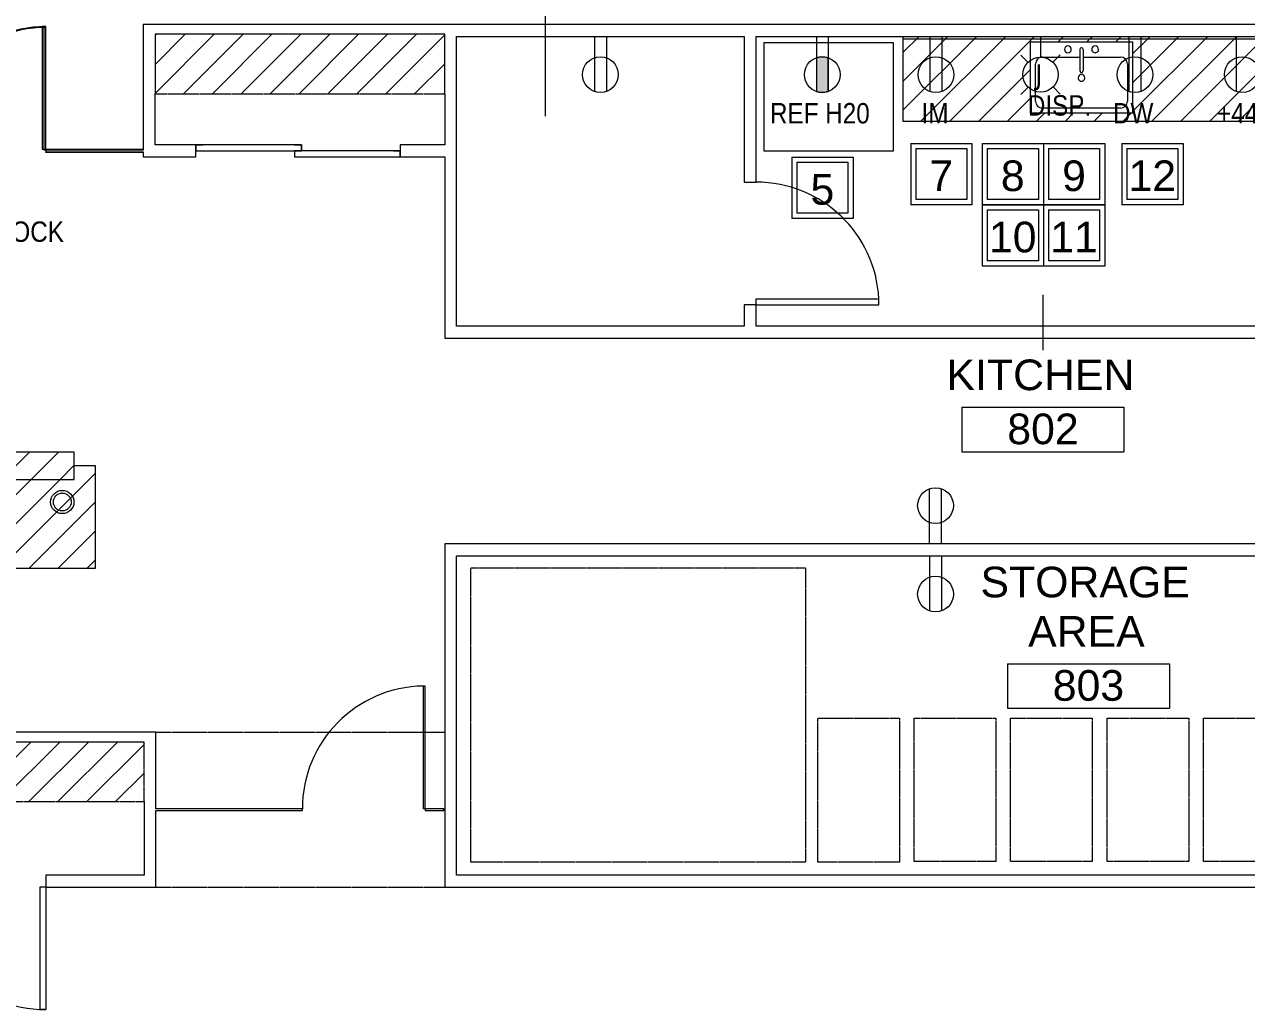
# Model space of a CAD drawing. Header units: inches. Extents: x 1 to 4637, y -664 to 702.
# Drawn here: x 2427.8 to 2786.8, y -466.7 to -177.2 of the extents above; entities that cross this region are included whole.
import ezdxf

# ---------------------------------------------------------------- set-up
doc = ezdxf.new("R2010")
doc.units = ezdxf.units.IN
doc.header["$MEASUREMENT"] = 0
for name, pattern in [('Hidden 1_8_', [0.1875, 0.125, -0.0625]), ('IMPORT-Hidden 1_8_', [0.1875, 0.125, -0.0625]), ('Overhead', [0.15625, 0.09375, -0.0625])]:
    doc.linetypes.add(name, pattern=pattern)
for name, color, linetype, lineweight in [('A-ANNO-NOTE', 131, 'Continuous', 20), ('A-AREA-IDEN', 2, 'Continuous', 20), ('A-DETL-HDLN', 7, 'IMPORT-Hidden 1_8_', 9), ('A-DOOR', 31, 'Continuous', 9), ('A-DOOR-FRAM', 31, 'Continuous', 9), ('E-ELEC-FIXT-IDEN', 2, 'Continuous', 9), ('I-WALL', 2, 'Continuous', 9), ('NABCA_dwg', 8, 'Continuous', 9), ('P-SANR-FIXT', 6, 'Continuous', 9), ('Q-CASE', 31, 'Continuous', 9), ('Q-SPCQ', 91, 'Continuous', 9), ('WB-N-Door', 7, 'Continuous', 9), ('WB-N-Part', 7, 'Continuous', 9)]:
    doc.layers.add(name, color=color, linetype=linetype, lineweight=lineweight)
doc.styles.add('Arial', font='arial.ttf', dxfattribs={"height": 9})
doc.styles.add('Arial_2', font='arial.ttf', dxfattribs={"width": 0.85, "height": 6})
doc.styles.add('Tahoma', font='tahoma.ttf', dxfattribs={"height": 6})
pattern_1 = [(45, (0, 0), (-4.242641, 4.242641), [])]

# ---------------------------------------------------------------- blocks, each defined once
blk = doc.blocks.new('Double-Flush - 72_ x 84_-2396913-New Construction - Tel_Data_Elec Plan')
at = {"layer": 'A-DOOR', "color": 250, "lineweight": 20}
for p, q in [((-36, 37.75), (-34.25, 37.75)), ((-36, 1.75), (-36, 37.75)), ((-34.25, 1.75), (-34.25, 37.75)), ((34.25, 1.75), (34.25, 37.71)), ((36, 1.75), (36, 37.75)), ((-36, 1.75), (-34.25, 1.75)), ((36, 1.75), (34.25, 1.75))]:
    blk.add_line(p, q, dxfattribs=at)
at = {"layer": 'A-DOOR'}
for centre, start, end in [((-36, 1.75), 0, 90), ((36, 1.75), 90, 180)]:
    blk.add_arc(centre, 36, start, end, dxfattribs=at)
blk = doc.blocks.new('Single-Glass - No Frame - 36_ x 96_-2397018-New Construction - Tel_Data_Elec Plan')
at = {"layer": 'A-DOOR', "color": 250, "lineweight": 20}
for p, q in [((17.5, 0.25), (17.5, 36.31)), ((18, 36.31), (17.5, 36.31)), ((18, 0.25), (18, 36.31)), ((18, 0.25), (17.5, 0.25))]:
    blk.add_line(p, q, dxfattribs=at)
at = {"layer": 'A-DOOR'}
blk.add_arc((18, 0.25), 36.07, 90.7943, 180, dxfattribs=at)
blk = doc.blocks.new('Double-Glass - No Frame - 72_ x 96_-2397136-New Construction - Tel_Data_Elec Plan')
at = {"layer": 'A-DOOR', "color": 250, "lineweight": 20}
for p, q in [((-36, 36.25), (-35.5, 36.25)), ((-36, 0.25), (-36, 36.25)), ((-35.5, 0.25), (-35.5, 36.25)), ((35.5, 0.25), (35.5, 36.25)), ((36, 0.25), (36, 36.25)), ((-36, 0.25), (-35.5, 0.25)), ((36, 0.25), (35.5, 0.25))]:
    blk.add_line(p, q, dxfattribs=at)
at = {"layer": 'A-DOOR'}
for centre, start, end in [((-36, 0.25), 0, 90), ((36, 0.25), 90, 180)]:
    blk.add_arc(centre, 36, start, end, dxfattribs=at)
blk = doc.blocks.new('Single-Flush - 36_ x 96_-2398858-New Construction - Tel_Data_Elec Plan')
at = {"layer": 'A-DOOR', "color": 250, "lineweight": 20}
for p, q in [((16.25, 1.75), (16.25, 37.77)), ((18, 37.77), (16.25, 37.77)), ((18, 1.75), (18, 37.77)), ((18, 1.75), (16.25, 1.75))]:
    blk.add_line(p, q, dxfattribs=at)
at = {"layer": 'A-DOOR'}
blk.add_arc((18, 1.75), 36.07, 92.7812, 180, dxfattribs=at)
blk = doc.blocks.new('Sliding-2 panel - No Glass - 60_ x 96_-2402037-New Construction - Tel_Data_Elec Plan')
at = {"layer": 'A-DOOR', "color": 250, "lineweight": 20}
for p, q in [((1, 6.75), (-30, 6.75)), ((-30, 6.75), (-30, 5)), ((-30, 5), (1, 5)), ((30, 5), (-1, 5)), ((-1, 5), (-1, 3.25)), ((1, 5), (1, 6.75)), ((30, 3.25), (30, 5)), ((-1, 3.25), (30, 3.25))]:
    blk.add_line(p, q, dxfattribs=at)
at = {"layer": 'A-DOOR-FRAM', "color": 250, "lineweight": 20}
for p, q in [((-30, 6.75), (-30, 5)), ((-30, 6.75), (-28, 6.75)), ((-30, 5), (-28, 5)), ((-1, 6.75), (1, 6.75)), ((-1, 5), (-1, 3.25)), ((-1, 5), (1, 5)), ((-1, 5), (1, 5)), ((1, 6.75), (1, 5)), ((28, 5), (30, 5)), ((30, 5), (30, 3.25)), ((-1, 3.25), (1, 3.25)), ((28, 3.25), (30, 3.25))]:
    blk.add_line(p, q, dxfattribs=at)
blk = doc.blocks.new('Casework 1 - Casework 1-2402759-New Construction - Tel_Data_Elec Plan')
at = {"layer": 'Q-CASE', "lineweight": 13}
h = blk.add_hatch(dxfattribs=at)
h.set_pattern_fill('FP_2', color=8, style=0, pattern_type=2)
h.set_pattern_definition(pattern_1)
h.paths.add_polyline_path([(3143.68, -310.98), (3143.68, -302.98), (3054.68, -302.98), (3054.68, -310.98)], flags=0)
for p, q in [((3143.68, -302.98), (3054.68, -302.98)), ((3054.68, -302.98), (3054.68, -310.98)), ((3143.68, -310.98), (3143.68, -302.98)), ((3054.68, -310.98), (3143.68, -310.98))]:
    blk.add_line(p, q, dxfattribs=at)
blk = doc.blocks.new('Counter Top - Standard Counter Top w_ Backsplash-2513487-New Construction - Tel_Data_Elec Plan')
at = {"layer": 'Q-CASE', "lineweight": 13}
h = blk.add_hatch(dxfattribs=at)
h.set_pattern_fill('FP_4', color=8, style=0, pattern_type=2)
h.set_pattern_definition([(225, (3490.09, -180.74), (4.242641, -4.242641), [])])
h.paths.add_polyline_path([(65.54, 25), (-47.26, 25), (-47.26, 0), (103.03, 0), (103.03, 25), (96.48, 25)], flags=0)
h.paths.add_polyline_path([(65.54, 22.58), (65.54, 1.58), (35.54, 1.58), (35.54, 22.58)], flags=0)
for p, q in [((-47.26, 25), (103.03, 25)), ((103.03, 0), (103.03, 25)), ((103.03, 0.75), (-47.26, 0.75))]:
    blk.add_line(p, q, dxfattribs=at)
blk = doc.blocks.new('Refrigerator - Default-2474416-New Construction - Tel_Data_Elec Plan')
at = {"layer": 'Q-SPCQ'}
for p, q in [((19.04, 15.3), (-19.04, 15.3)), ((-19.04, 15.3), (-19.04, -16.45)), ((19.04, -16.45), (19.04, 15.3)), ((-19.04, -16.45), (19.04, -16.45))]:
    blk.add_line(p, q, dxfattribs=at)
blk = doc.blocks.new('Upper Cabinet - Standard Upper Cabinet-2405931-New Construction - Tel_Data_Elec Plan')
at = {"layer": 'Q-CASE', "lineweight": 13}
h = blk.add_hatch(dxfattribs=at)
h.set_pattern_fill('FP_14', color=8, style=0, pattern_type=2)
h.set_pattern_definition([(45, (-3214.672, 180.14), (-4.242641, 4.242641), [])])
h.paths.add_polyline_path([(-47.26, -17.5), (37.81, -17.5), (37.81, 0), (-47.26, 0), (-47.26, -1.63)], flags=0)
blk.add_line((37.81, 0), (-47.26, 0), dxfattribs=at)
at = {"layer": 'Q-CASE', "linetype": 'Overhead'}
for p, q in [((-47.26, 0), (-47.26, -17.5)), ((37.81, -17.5), (37.81, 0)), ((-47.26, -17.5), (37.81, -17.5))]:
    blk.add_line(p, q, dxfattribs=at)
blk = doc.blocks.new('Upper Cabinet - Standard Upper Cabinet-2411420-New Construction - Tel_Data_Elec Plan')
at = {"layer": 'Q-CASE', "lineweight": 13}
h = blk.add_hatch(dxfattribs=at)
h.set_pattern_fill('FP_18', color=8, style=0, pattern_type=2)
h.set_pattern_definition([(45, (-3081.672, 388.127), (-4.242641, 4.242641), [])])
h.paths.add_polyline_path([(74.34, -17.5), (82.49, -17.5), (82.49, 0), (-47.26, 0), (-47.26, -17.5), (-44.46, -17.5)], flags=0)
blk.add_line((82.49, 0), (-47.26, 0), dxfattribs=at)
at = {"layer": 'Q-CASE', "linetype": 'Overhead'}
for p, q in [((-47.26, 0), (-47.26, -17.5)), ((82.49, -17.5), (82.49, 0)), ((-47.26, -17.5), (82.49, -17.5))]:
    blk.add_line(p, q, dxfattribs=at)
blk = doc.blocks.new('Sink Kitchen-Single - 30_ x 21_-2473734-New Construction - Tel_Data_Elec Plan')
at = {"layer": 'P-SANR-FIXT', "lineweight": 13}
for p, q in [((-14.38, 10.41), (15.62, 10.41)), ((-14.38, -10.59), (-14.38, 10.41)), ((-10.88, 8.91), (12.12, 8.91)), ((15.62, 10.41), (15.62, -10.59)), ((-12.88, -4.09), (-12.88, 6.91)), ((14.12, 6.91), (14.12, -4.09)), ((0.12, -8.34), (0.12, -2.09)), ((1.12, -8.34), (1.12, -2.09)), ((0.12, -6.09), (-10.88, -6.09)), ((12.12, -6.09), (1.12, -6.09)), ((15.62, -10.59), (-14.38, -10.59))]:
    blk.add_line(p, q, dxfattribs=at)
for centre, radius, start, end in [((-10.88, 6.91), 2, 90, 180), ((12.12, 6.91), 2, 360, 90), ((0.62, 0), 1, 360, 180), ((0.62, 0), 1, 180, 0), ((0.62, -2.09), 0.5, 360, 180), ((-10.88, -4.09), 2, 180, 270), ((12.12, -4.09), 2, 270, 0), ((-3.38, -8.34), 1, 360, 180), ((-3.38, -8.34), 1, 180, 0), ((0.62, -8.34), 0.5, 180, 0), ((4.62, -8.34), 1, 0, 180), ((4.62, -8.34), 1, 180, 0)]:
    blk.add_arc(centre, radius, start, end, dxfattribs=at)
blk = doc.blocks.new('RECEPTION DESK - RECEPTION DESK-2499111-New Construction - Tel_Data_Elec Plan')
at = {"layer": 'Q-CASE', "lineweight": 13}
h = blk.add_hatch(dxfattribs=at)
h.set_pattern_fill('FP_2', color=8, style=0, pattern_type=2)
h.set_pattern_definition(pattern_1)
h.paths.add_polyline_path([(3048.68, -336.98), (3149.89, -336.98), (3149.89, -306.98), (3143.68, -306.98), (3143.68, -310.98), (3054.68, -310.98), (3054.68, -306.98), (3048.68, -306.98), (3048.68, -327.38)], flags=0)
for p, q in [((3054.68, -306.98), (3048.68, -306.98)), ((3048.68, -306.98), (3048.68, -336.98)), ((3149.89, -306.98), (3143.68, -306.98)), ((3149.89, -336.98), (3149.89, -306.98)), ((3048.68, -336.98), (3149.89, -336.98))]:
    blk.add_line(p, q, dxfattribs=at)
blk = doc.blocks.new('NABCA_dwg_MA-2900-8th-120718_dwg-2391440-New Construction - Test Fit Plan-2421454-New Construction - Tel_Data_Elec Plan')
at = {"layer": 'WB-N-Door', "flags": 128}
blk.add_lwpolyline([(-6967.2, -3418.39), (-6968.2, -3418.39), (-6968.2, -3454.39), (-6967.2, -3454.39)], close=True, dxfattribs=at)
at = {"layer": 'WB-N-Door'}
blk.add_arc((-6967.2, -3454.39), 36, 90, 180, dxfattribs=at)
at = {"layer": 'WB-N-Part', "flags": 128}
for points in [[(-6967.2, -3454.64), (-6967.2, -3454.39), (-6938.58, -3454.39)], [(-6938.58, -3455.39), (-6967.2, -3455.39), (-6967.2, -3455.14)]]:
    blk.add_lwpolyline(points, dxfattribs=at)
blk = doc.blocks.new('NABCA_dwg-2391440-New Construction - Tel_Data_Elec Plan')
blk.add_blockref('NABCA_dwg_MA-2900-8th-120718_dwg-2391440-New Construction - Test Fit Plan-2421454-New Construction - Tel_Data_Elec Plan', (10102.48, 3240.5))
blk = doc.blocks.new('FORM Room Tag - Name _ Number-2260771-New Construction - Tel_Data_Elec Plan')
at = {"layer": 'A-AREA-IDEN'}
for p, q in [((-0.2444, -0.0231), (-0.2444, -0.1589)), ((-0.2444, -0.0231), (0.2515, -0.0231)), ((0.2515, -0.0231), (0.2515, -0.1589)), ((-0.2444, -0.1589), (0.2515, -0.1589))]:
    blk.add_line(p, q, dxfattribs=at)
blk = doc.blocks.new('FORM Equipment_Fixture Tag - Square-214315-New Construction - Tel_Data_Elec Plan')
at = {"layer": 'A-ANNO-NOTE'}
for p, q in [((-0.09375, 0.09375), (0.09375, 0.09375)), ((-0.09375, 0.09375), (0.09375, 0.09375)), ((-0.09375, 0.09375), (0.09375, 0.09375)), ((-0.09375, 0.09375), (-0.09375, -0.09375)), ((-0.078125, 0.078125), (-0.078125, -0.078125)), ((-0.078125, 0.078125), (0.078125, 0.078125)), ((0.078125, 0.078125), (0.078125, -0.078125)), ((0.09375, 0.09375), (0.09375, -0.09375)), ((0.09375, -0.09375), (-0.09375, -0.09375)), ((0.078125, -0.078125), (-0.078125, -0.078125))]:
    blk.add_line(p, q, dxfattribs=at)

msp = doc.modelspace()

# ---------------------------------------------------------------- hatches: boundary and pattern name
at = {"layer": 'A-ANNO-NOTE', "lineweight": 9}
for points in [[(2660.54, -196.98), (2660.54, -187), (2660.43, -196.94)], [(2660.43, -196.94), (2660.54, -187), (2660.43, -187.03)], [(2660.54, -187), (2663.8, -187), (2661.12, -186.84)], [(2663.8, -196.98), (2663.8, -187), (2660.54, -196.98)], [(2660.54, -196.98), (2663.8, -187), (2660.54, -187)], [(2663.58, -186.93), (2663.12, -186.82), (2661.12, -186.84)], [(2663.8, -187), (2663.58, -186.93), (2661.12, -186.84)], [(2661.23, -186.82), (2663.12, -186.82), (2661.82, -186.75)], [(2663.12, -186.82), (2662.53, -186.75), (2661.82, -186.75)], [(2663.92, -196.94), (2663.92, -187.03), (2663.8, -187)], [(2663.8, -196.98), (2663.92, -196.94), (2663.8, -187)], [(2661.23, -197.15), (2663.8, -196.98), (2660.54, -196.98)], [(2661.23, -197.15), (2663.58, -197.05), (2663.8, -196.98)], [(2663.12, -197.15), (2663.58, -197.05), (2661.23, -197.15)], [(2662.53, -197.22), (2663.12, -197.15), (2661.23, -197.15)]]:
    msp.add_hatch(color=256, dxfattribs=at).paths.add_polyline_path(points, flags=0)

# ---------------------------------------------------------------- linework, layer by layer
at = {"layer": 'A-ANNO-NOTE'}
for p, q in [((2595.26, -180.74), (2595.26, -196.94)), ((2598.74, -180.74), (2598.74, -196.94)), ((2660.43, -180.74), (2660.43, -196.94)), ((2663.92, -180.74), (2663.92, -196.94)), ((2693.79, -180.74), (2693.79, -196.94)), ((2697.28, -180.74), (2697.28, -196.94)), ((2726.27, -180.74), (2726.27, -186.83)), ((2752.25, -180.74), (2752.25, -196.94)), ((2755.74, -180.74), (2755.74, -196.94)), ((2783.79, -180.74), (2783.79, -196.94)), ((2722.59, -188.37), (2720.47, -186.25)), ((2729.89, -188.31), (2732.01, -186.18)), ((2660.43, -187.03), (2660.43, -196.94)), ((2663.92, -196.94), (2663.92, -187.03)), ((2722.66, -195.66), (2720.53, -197.79)), ((2729.95, -195.6), (2732.08, -197.73)), ((2693.69, -329.89), (2693.69, -313.69)), ((2697.17, -329.89), (2697.17, -313.69)), ((2693.69, -333.39), (2693.69, -349.59)), ((2697.17, -333.39), (2697.17, -349.59))]:
    msp.add_line(p, q, dxfattribs=at)
for centre, radius in [((2597, -191.99), 5.25), ((2662.17, -191.99), 5.25), ((2695.54, -191.99), 5.25), ((2726.27, -191.99), 5.16), ((2754, -191.99), 5.25), ((2785.54, -191.99), 5.25), ((2438.92, -317.58), 3.42), ((2438.92, -317.58), 2.62), ((2695.43, -318.64), 5.25), ((2695.43, -344.64), 5.25)]:
    msp.add_circle(centre, radius, dxfattribs=at)
for start, end in [(70.6207, 109.3793), (250.6207, 289.3793)]:
    msp.add_arc((2662.17, -191.99), 5.25, start, end, dxfattribs=at)
at = {"layer": 'A-AREA-IDEN'}
for p, q in [((2580.84, -204.2), (2580.84, -168.28)), ((2727, -256.7), (2726.99, -272.96))]:
    msp.add_line(p, q, dxfattribs=at)
at = {"layer": 'A-DETL-HDLN', "linetype": 'Hidden 1_8_'}
for p, q in [((2558.88, -336.97), (2657.22, -336.97)), ((2558.88, -423.37), (2558.88, -336.97)), ((2657.22, -336.97), (2657.22, -423.37)), ((2660.81, -381.06), (2684.81, -381.06)), ((2660.81, -423.37), (2660.81, -381.06)), ((2684.81, -381.06), (2684.81, -423.37)), ((2689.14, -381.06), (2713.14, -381.06)), ((2689.14, -423.23), (2689.14, -381.06)), ((2713.14, -381.06), (2713.14, -423.23)), ((2717.48, -381.06), (2741.48, -381.06)), ((2717.48, -423.23), (2717.48, -381.06)), ((2741.48, -381.06), (2741.48, -423.23)), ((2745.81, -381.06), (2769.81, -381.06)), ((2745.81, -423.23), (2745.81, -381.06)), ((2769.81, -381.06), (2769.81, -423.23)), ((2774.15, -381.06), (2798.15, -381.06)), ((2774.15, -423.23), (2774.15, -381.06)), ((2466.42, -385.23), (2551.25, -385.23)), ((2657.22, -423.37), (2558.88, -423.37)), ((2684.81, -423.37), (2660.81, -423.37)), ((2713.14, -423.23), (2689.14, -423.23)), ((2741.48, -423.23), (2717.48, -423.23)), ((2769.81, -423.23), (2745.81, -423.23)), ((2798.15, -423.23), (2774.15, -423.23)), ((2466.42, -430.73), (2551.25, -430.73))]:
    msp.add_line(p, q, dxfattribs=at)
at = {"layer": 'I-WALL', "color": 250, "lineweight": 20}
for p, q in [((2462.67, -177.24), (2462.67, -214.14)), ((3002.42, -177.24), (2462.67, -177.24)), ((2554.75, -265.89), (2554.75, -180.74)), ((2554.75, -180.74), (2639.25, -180.74)), ((2639.25, -180.74), (2639.25, -223.64)), ((2642.75, -180.74), (2836.12, -180.74)), ((2642.75, -223.64), (2642.75, -180.74)), ((2466.17, -212.64), (2466.17, -197.64)), ((2551.25, -197.64), (2551.25, -212.64)), ((2462.67, -214.14), (2434.05, -214.14)), ((2434.05, -214.14), (2434.05, -214.64)), ((2434.05, -214.64), (2462.67, -214.64)), ((2462.67, -214.64), (2462.67, -216.14)), ((2478.17, -212.64), (2466.17, -212.64)), ((2478.17, -216.14), (2478.17, -212.64)), ((2551.25, -212.64), (2538.17, -212.64)), ((2538.17, -212.64), (2538.17, -216.14)), ((2462.67, -216.14), (2478.17, -216.14)), ((2538.17, -216.14), (2551.25, -216.14)), ((2551.25, -216.14), (2551.25, -269.39)), ((2639.25, -223.64), (2642.75, -223.64)), ((2639.25, -259.64), (2639.25, -265.89)), ((2642.75, -259.64), (2639.25, -259.64)), ((2642.75, -265.89), (2642.75, -259.64)), ((2639.25, -265.89), (2554.75, -265.89)), ((2836.12, -265.89), (2642.75, -265.89)), ((2551.25, -269.39), (2839.62, -269.39)), ((2839.62, -329.89), (2551.25, -329.89)), ((2551.25, -329.89), (2551.25, -430.73)), ((2554.75, -333.39), (2836.12, -333.39)), ((2554.75, -427.23), (2554.75, -333.39)), ((2466.42, -385.23), (2329.67, -385.23)), ((2466.42, -407.73), (2466.42, -385.23)), ((2462.92, -405.63), (2462.92, -427.23)), ((2509.5, -407.73), (2466.42, -407.73)), ((2466.42, -430.73), (2466.42, -408.23)), ((2466.42, -408.23), (2509.5, -408.23)), ((2509.5, -408.23), (2509.5, -407.73)), ((2551, -407.73), (2545.5, -407.73)), ((2545.5, -407.73), (2545.5, -408.23)), ((2545.5, -408.23), (2551, -408.23)), ((2551, -408.23), (2551, -407.73)), ((2462.92, -427.23), (2434.05, -427.23)), ((2434.05, -427.23), (2434.05, -430.73)), ((2434.05, -430.73), (2466.42, -430.73)), ((2551.25, -430.73), (2906.29, -430.73)), ((2836.12, -427.23), (2554.75, -427.23))]:
    msp.add_line(p, q, dxfattribs=at)

# ---------------------------------------------------------------- block references
at = {"layer": 'A-ANNO-NOTE', "xscale": 96, "yscale": 96, "zscale": 96}
for p in [(2697.14, -221.23), (2718.14, -221.23), (2736.14, -221.23), (2759.14, -221.23), (2662.22, -225.23), (2718.14, -239.23), (2736.14, -239.23)]:
    msp.add_blockref('FORM Equipment_Fixture Tag - Square-214315-New Construction - Tel_Data_Elec Plan', p, dxfattribs=at)
at = {"layer": 'A-AREA-IDEN', "xscale": 95.99999999999994, "yscale": 95.99999999999994, "zscale": 95.99999999999994}
for p in [(2726.65, -287.54), (2740, -362.94)]:
    msp.add_blockref('FORM Room Tag - Name _ Number-2260771-New Construction - Tel_Data_Elec Plan', p, dxfattribs=at)
at = {"layer": 'A-DOOR', "lineweight": 13}
for name, p in [('Double-Glass - No Frame - 72_ x 96_-2397136-New Construction - Tel_Data_Elec Plan', (2398.05, -214.39)), ('Sliding-2 panel - No Glass - 60_ x 96_-2402037-New Construction - Tel_Data_Elec Plan', (2508.17, -219.39)), ('Single-Glass - No Frame - 36_ x 96_-2397018-New Construction - Tel_Data_Elec Plan', (2527.5, -407.98))]:
    msp.add_blockref(name, p, dxfattribs=at)
for name, p, rotation in [('Single-Flush - 36_ x 96_-2398858-New Construction - Tel_Data_Elec Plan', (2641, -241.64), 270), ('Double-Flush - 72_ x 84_-2396913-New Construction - Tel_Data_Elec Plan', (2398.05, -428.98), 180)]:
    msp.add_blockref(name, p, dxfattribs=dict(at, rotation=rotation))
at = {"layer": 'NABCA_dwg', "color": 7}
msp.add_blockref('NABCA_dwg-2391440-New Construction - Tel_Data_Elec Plan', (-701.24, 0), dxfattribs=at)
at = {"layer": 'P-SANR-FIXT', "lineweight": 13, "rotation": 180}
msp.add_blockref('Sink Kitchen-Single - 30_ x 21_-2473734-New Construction - Tel_Data_Elec Plan', (2738.93, -192.91), dxfattribs=at)
at = {"layer": 'Q-CASE', "lineweight": 13}
for name, p in [('Upper Cabinet - Standard Upper Cabinet-2405931-New Construction - Tel_Data_Elec Plan', (2513.43, -180.14)), ('Casework 1 - Casework 1-2402759-New Construction - Tel_Data_Elec Plan', (-701.24, 0)), ('RECEPTION DESK - RECEPTION DESK-2499111-New Construction - Tel_Data_Elec Plan', (-701.24, 0)), ('Upper Cabinet - Standard Upper Cabinet-2411420-New Construction - Tel_Data_Elec Plan', (2380.43, -388.13))]:
    msp.add_blockref(name, p, dxfattribs=at)
at = {"layer": 'Q-CASE', "lineweight": 13, "rotation": 180}
msp.add_blockref('Counter Top - Standard Counter Top w_ Backsplash-2513487-New Construction - Tel_Data_Elec Plan', (2788.85, -180.74), dxfattribs=at)
at = {"layer": 'Q-SPCQ'}
msp.add_blockref('Refrigerator - Default-2474416-New Construction - Tel_Data_Elec Plan', (2664.04, -197.94), dxfattribs=at)

# ---------------------------------------------------------------- texts
at = {"layer": 'A-ANNO-NOTE', "lineweight": 9, "attachment_point": 1}
for s, insert, char_height, width, style in [('J', (2724.71, -189), 6, 3.939, 'Tahoma'), ('7', (2693.62, -217.21), 9, 8.484, 'Arial'), ('8', (2714.62, -217.21), 9, 8.484, 'Arial'), ('9', (2732.62, -217.21), 9, 8.484, 'Arial'), ('12', (2752.12, -217.21), 9, 16.968, 'Arial'), ('5', (2658.7, -221.21), 9, 8.484, 'Arial'), ('10', (2711.12, -235.21), 9, 16.968, 'Arial'), ('11', (2729.12, -235.21), 9, 16.968, 'Arial')]:
    msp.add_mtext(s, dxfattribs=dict(at, insert=insert, char_height=char_height, width=width, style=style))
at = {"layer": 'A-AREA-IDEN', "lineweight": 9, "char_height": 9, "attachment_point": 1, "style": 'Arial'}
for s, insert, width in [('KITCHEN', (2698.66, -275.71), 67.569), ('802', (2716.51, -291.59), 25.452), ('STORAGE', (2708.64, -336.59), 75.75), ('AREA', (2722.64, -351.09), 42.117), ('803', (2729.86, -366.98), 25.452)]:
    msp.add_mtext(s, dxfattribs=dict(at, insert=insert, width=width))
at = {"layer": 'E-ELEC-FIXT-IDEN', "char_height": 6, "attachment_point": 1, "style": 'Arial_2'}
for s, insert, width in [('REF H20', (2646.8, -200.34), 36.5721), ('IM', (2691.33, -200.34), 9.7869), ('DISP.', (2722.55, -198.03), 23.1795), ('DW', (2747.56, -200.34), 15.7105), ('+44"', (2778.13, -200.34), 18.0285), ('MAG LOCK', (2401.79, -235.14), 47.1316)]:
    msp.add_mtext(s, dxfattribs=dict(at, insert=insert, width=width))

doc.saveas('drawing.dxf')
